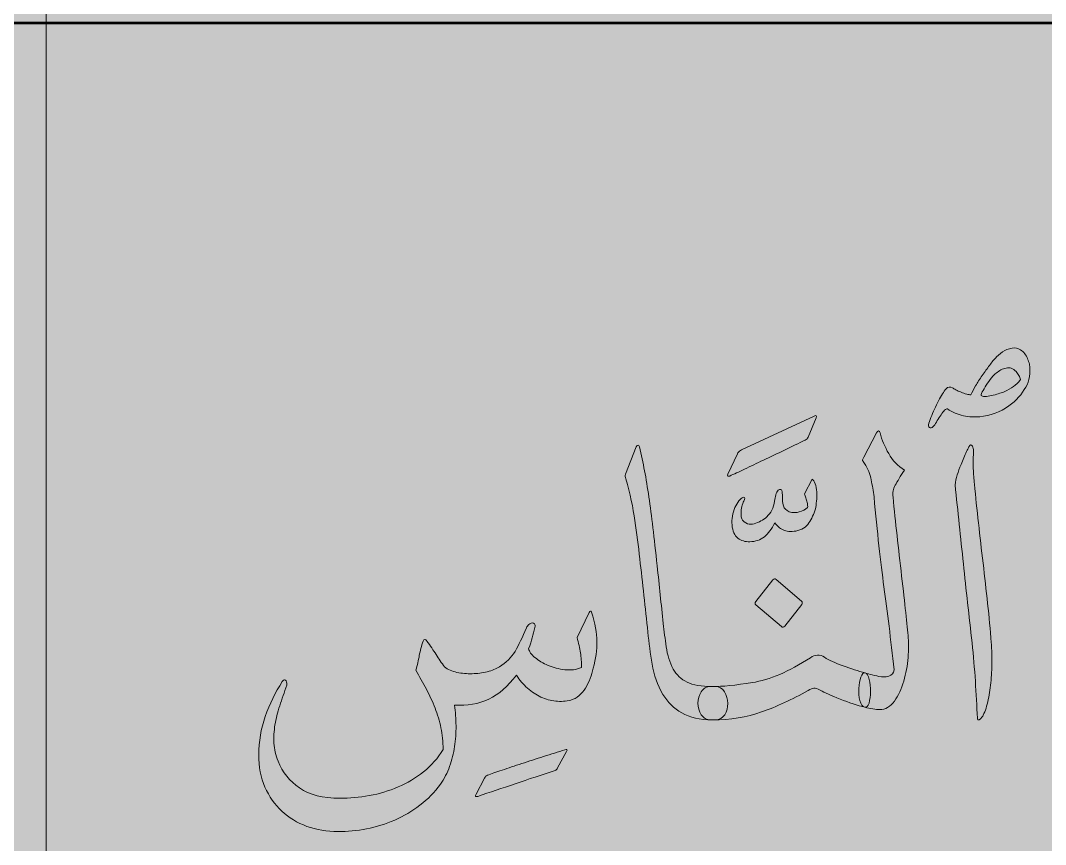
# Model space of a CAD drawing. Header units: inches. Extents: x -1481 to -429, y -1676 to -696.
# Drawn here: x -908.09 to -882.05, y -1163.82 to -1142.9 of the extents above; entities that cross this region are included whole.
import ezdxf

# ---------------------------------------------------------------- set-up
doc = ezdxf.new("R2010")
doc.units = ezdxf.units.IN
doc.header["$MEASUREMENT"] = 0
doc.layers.add('Layer 1', color=7, linetype='Continuous')

# ---------------------------------------------------------------- blocks, each defined once
blk = doc.blocks.new('block 75')
at = {"layer": 'Layer 1', "true_color": 0x009344}
h = blk.add_hatch(color=114, dxfattribs=at)
h.dxf.hatch_style = 2
h.paths.add_polyline_path([(-693.785, -1296.171), (-933.785, -1296.171), (-933.785, -1006.171), (-693.785, -1006.171)])
blk = doc.blocks.new('block 141')
at = {"layer": 'Layer 1', "color": 40, "lineweight": 30, "true_color": 0xf9a01b}
blk.add_open_spline([(-895.945, -1087.043), (-895.945, -1087.043), (-873.329, -1087.043), (-873.329, -1087.043), (-873.329, -1087.043), (-873.329, -1290.172), (-873.329, -1290.172), (-873.329, -1290.172), (-912.392, -1290.172), (-912.392, -1290.172), (-912.392, -1290.172), (-912.392, -1102.669), (-912.392, -1102.669), (-912.392, -1094.039), (-905.028, -1087.043), (-895.945, -1087.043)], degree=3, knots=[0, 0, 0, 0, 1, 1, 1, 2, 2, 2, 3, 3, 3, 4, 4, 4, 5, 5, 5, 5], dxfattribs=at)
blk = doc.blocks.new('block 140')
at = {"layer": 'Layer 1', "true_color": 0x49c6ea}
h = blk.add_hatch(color=133, dxfattribs=at)
h.dxf.hatch_style = 2
h.paths.add_polyline_path([(-919.173, -1282.809), (-748.857, -1282.809), (-748.857, -1065.618), (-919.173, -1065.618)])
h = blk.add_hatch(color=133, dxfattribs=at)
h.dxf.hatch_style = 2
h.paths.add_polyline_path([(-907.435, -1277.731), (-761.338, -1277.731), (-761.338, -1076.165), (-907.435, -1076.165)])
at = {"layer": 'Layer 1', "true_color": 0xffed96}
h = blk.add_hatch(color=41, dxfattribs=at)
h.dxf.hatch_style = 2
h.paths.add_polyline_path([(-912.062, -1175.491), (-756.36, -1175.491), (-756.36, -1142.966), (-912.062, -1142.966)])
at = {"layer": 'Layer 1', "lineweight": 0}
for points in [[(-907.435, -1277.731), (-761.338, -1277.731), (-761.338, -1076.165), (-907.435, -1076.165), (-907.435, -1277.731)], [(-912.062, -1175.491), (-756.36, -1175.491), (-756.36, -1142.966), (-912.062, -1142.966), (-912.062, -1175.491)]]:
    blk.add_lwpolyline(points, dxfattribs=at)
at = {"layer": 'Layer 1', "color": 44, "lineweight": 53, "true_color": 0xaf7e09}
blk.add_lwpolyline([(-912.062, -1175.491), (-756.36, -1175.491), (-756.36, -1142.966), (-912.062, -1142.966), (-912.062, -1175.491)], dxfattribs=at)
at = {"layer": 'Layer 1'}
blk.add_blockref('block 141', (0, 0), dxfattribs=at)
blk = doc.blocks.new('block 198')
at = {"layer": 'Layer 1', "true_color": 0x231f20}
h = blk.add_hatch(color=250, dxfattribs=at)
h.dxf.hatch_style = 2
edge = h.paths.add_edge_path()
edge.add_spline(control_points=[(-894.508, -1161.944), (-894.851, -1162.054), (-895.188, -1162.167), (-895.521, -1162.281), (-895.853, -1162.395), (-896.171, -1162.502), (-896.476, -1162.602), (-896.532, -1162.62), (-896.546, -1162.602), (-896.518, -1162.549), (-896.518, -1162.549), (-896.303, -1162.142), (-896.303, -1162.142), (-896.292, -1162.121), (-896.283, -1162.104), (-896.274, -1162.094), (-896.265, -1162.083), (-896.25, -1162.074), (-896.229, -1162.067), (-896.135, -1162.031), (-896.011, -1161.988), (-895.857, -1161.936), (-895.703, -1161.884), (-895.536, -1161.829), (-895.355, -1161.77), (-895.175, -1161.711), (-894.991, -1161.651), (-894.802, -1161.59), (-894.613, -1161.53), (-894.433, -1161.473), (-894.261, -1161.419), (-894.233, -1161.409), (-894.216, -1161.406), (-894.209, -1161.411), (-894.202, -1161.416), (-894.205, -1161.433), (-894.219, -1161.462), (-894.219, -1161.462), (-894.445, -1161.88), (-894.445, -1161.88), (-894.455, -1161.894), (-894.465, -1161.907), (-894.474, -1161.92), (-894.482, -1161.932), (-894.494, -1161.94), (-894.508, -1161.944)], knot_values=[0, 0, 0, 0, 1, 1, 1, 2, 2, 2, 3, 3, 3, 4, 4, 4, 5, 5, 5, 6, 6, 6, 7, 7, 7, 8, 8, 8, 9, 9, 9, 10, 10, 10, 11, 11, 11, 12, 12, 12, 13, 13, 13, 14, 14, 14, 15, 15, 15, 15], degree=3, periodic=1)
at = {"layer": 'Layer 1', "lineweight": 0}
blk.add_open_spline([(-894.508, -1161.944), (-894.851, -1162.054), (-895.188, -1162.167), (-895.521, -1162.281), (-895.853, -1162.395), (-896.171, -1162.502), (-896.476, -1162.602), (-896.532, -1162.62), (-896.546, -1162.602), (-896.518, -1162.549), (-896.518, -1162.549), (-896.303, -1162.142), (-896.303, -1162.142), (-896.292, -1162.121), (-896.283, -1162.104), (-896.274, -1162.094), (-896.265, -1162.083), (-896.25, -1162.074), (-896.229, -1162.067), (-896.135, -1162.031), (-896.011, -1161.988), (-895.857, -1161.936), (-895.703, -1161.884), (-895.536, -1161.829), (-895.355, -1161.77), (-895.175, -1161.711), (-894.991, -1161.651), (-894.802, -1161.59), (-894.613, -1161.53), (-894.433, -1161.473), (-894.261, -1161.419), (-894.233, -1161.409), (-894.216, -1161.406), (-894.209, -1161.411), (-894.202, -1161.416), (-894.205, -1161.433), (-894.219, -1161.462), (-894.219, -1161.462), (-894.445, -1161.88), (-894.445, -1161.88), (-894.455, -1161.894), (-894.465, -1161.907), (-894.474, -1161.92), (-894.482, -1161.932), (-894.494, -1161.94), (-894.508, -1161.944)], degree=3, knots=[0, 0, 0, 0, 1, 1, 1, 2, 2, 2, 3, 3, 3, 4, 4, 4, 5, 5, 5, 6, 6, 6, 7, 7, 7, 8, 8, 8, 9, 9, 9, 10, 10, 10, 11, 11, 11, 12, 12, 12, 13, 13, 13, 14, 14, 14, 15, 15, 15, 15], dxfattribs=at)
blk = doc.blocks.new('block 139')
at = {"layer": 'Layer 1', "true_color": 0x231f20}
h = blk.add_hatch(color=250, dxfattribs=at)
h.dxf.hatch_style = 2
edge = h.paths.add_edge_path()
edge.add_spline(control_points=[(-890.509, -1159.815), (-890.265, -1159.815), (-889.927, -1159.781), (-889.497, -1159.713), (-889.066, -1159.646), (-888.575, -1159.435), (-888.022, -1159.082), (-887.906, -1159), (-887.787, -1158.996), (-887.665, -1159.071), (-887.553, -1159.142), (-887.396, -1159.215), (-887.195, -1159.288), (-886.994, -1159.361), (-886.808, -1159.421), (-886.636, -1159.467), (-886.591, -1159.481), (-886.557, -1159.537), (-886.534, -1159.633), (-886.511, -1159.729), (-886.5, -1159.832), (-886.5, -1159.941), (-886.5, -1160.05), (-886.512, -1160.147), (-886.536, -1160.233), (-886.561, -1160.318), (-886.594, -1160.354), (-886.636, -1160.34), (-886.832, -1160.293), (-887.043, -1160.225), (-887.269, -1160.134), (-887.494, -1160.043), (-887.663, -1159.967), (-887.775, -1159.906), (-887.848, -1159.871), (-887.903, -1159.854), (-887.938, -1159.855), (-887.973, -1159.857), (-888.022, -1159.876), (-888.085, -1159.912), (-888.491, -1160.144), (-888.884, -1160.326), (-889.266, -1160.46), (-889.647, -1160.594), (-890.062, -1160.661), (-890.509, -1160.661), (-890.509, -1160.661), (-890.551, -1160.661), (-890.551, -1160.661), (-890.66, -1160.661), (-890.742, -1160.617), (-890.798, -1160.53), (-890.854, -1160.442), (-890.882, -1160.345), (-890.882, -1160.238), (-890.882, -1160.131), (-890.854, -1160.034), (-890.798, -1159.946), (-890.742, -1159.859), (-890.66, -1159.815), (-890.551, -1159.815), (-890.551, -1159.815), (-890.509, -1159.815), (-890.509, -1159.815)], knot_values=[0, 0, 0, 0, 1, 1, 1, 2, 2, 2, 3, 3, 3, 4, 4, 4, 5, 5, 5, 6, 6, 6, 7, 7, 7, 8, 8, 8, 9, 9, 9, 10, 10, 10, 11, 11, 11, 12, 12, 12, 13, 13, 13, 14, 14, 14, 15, 15, 15, 16, 16, 16, 17, 17, 17, 18, 18, 18, 19, 19, 19, 20, 20, 20, 21, 21, 21, 21], degree=3, periodic=1)
edge = h.paths.add_edge_path()
edge.add_spline(control_points=[(-888.977, -1157.106), (-888.949, -1157.074), (-888.923, -1157.071), (-888.898, -1157.096), (-888.898, -1157.096), (-888.253, -1157.642), (-888.253, -1157.642), (-888.225, -1157.674), (-888.223, -1157.702), (-888.247, -1157.727), (-888.247, -1157.727), (-888.678, -1158.279), (-888.678, -1158.279), (-888.702, -1158.314), (-888.73, -1158.318), (-888.762, -1158.289), (-888.762, -1158.289), (-889.413, -1157.743), (-889.413, -1157.743), (-889.437, -1157.718), (-889.437, -1157.688), (-889.413, -1157.652), (-889.413, -1157.652), (-888.977, -1157.106), (-888.977, -1157.106), (-888.977, -1157.106), (-888.977, -1157.106), (-888.977, -1157.106)], knot_values=[0, 0, 0, 0, 1, 1, 1, 2, 2, 2, 3, 3, 3, 4, 4, 4, 5, 5, 5, 6, 6, 6, 7, 7, 7, 8, 8, 8, 9, 9, 9, 9], degree=3, periodic=1)
edge = h.paths.add_edge_path()
edge.add_spline(control_points=[(-886.64, -1159.467), (-886.619, -1159.474), (-886.574, -1159.487), (-886.506, -1159.505), (-886.438, -1159.523), (-886.363, -1159.54), (-886.283, -1159.558), (-886.203, -1159.576), (-886.12, -1159.573), (-886.036, -1159.55), (-885.952, -1159.527), (-885.907, -1159.474), (-885.9, -1159.392), (-885.984, -1158.618), (-886.07, -1157.916), (-886.157, -1157.286), (-886.244, -1156.656), (-886.328, -1155.893), (-886.409, -1154.997), (-886.43, -1154.847), (-886.454, -1154.703), (-886.48, -1154.563), (-886.506, -1154.424), (-886.563, -1154.287), (-886.65, -1154.151), (-886.678, -1154.108), (-886.695, -1154.082), (-886.7, -1154.071), (-886.705, -1154.06), (-886.696, -1154.033), (-886.671, -1153.991), (-886.671, -1153.991), (-886.346, -1153.375), (-886.346, -1153.375), (-886.304, -1153.307), (-886.274, -1153.307), (-886.257, -1153.375), (-886.208, -1153.55), (-886.134, -1153.725), (-886.036, -1153.9), (-885.938, -1154.074), (-885.805, -1154.214), (-885.637, -1154.317), (-885.739, -1154.478), (-885.817, -1154.605), (-885.871, -1154.7), (-885.925, -1154.795), (-885.944, -1154.897), (-885.926, -1155.008), (-885.863, -1155.636), (-885.791, -1156.303), (-885.708, -1157.01), (-885.626, -1157.717), (-885.569, -1158.243), (-885.538, -1158.589), (-885.527, -1158.711), (-885.53, -1158.873), (-885.546, -1159.076), (-885.561, -1159.28), (-885.597, -1159.48), (-885.653, -1159.676), (-885.709, -1159.872), (-885.789, -1160.042), (-885.892, -1160.185), (-885.995, -1160.327), (-886.12, -1160.399), (-886.267, -1160.399), (-886.313, -1160.399), (-886.37, -1160.393), (-886.438, -1160.383), (-886.506, -1160.372), (-886.573, -1160.358), (-886.64, -1160.34), (-886.703, -1160.326), (-886.746, -1160.269), (-886.768, -1160.171), (-886.791, -1160.073), (-886.8, -1159.97), (-886.795, -1159.861), (-886.789, -1159.752), (-886.772, -1159.656), (-886.742, -1159.574), (-886.712, -1159.492), (-886.678, -1159.456), (-886.64, -1159.467)], knot_values=[0, 0, 0, 0, 1, 1, 1, 2, 2, 2, 3, 3, 3, 4, 4, 4, 5, 5, 5, 6, 6, 6, 7, 7, 7, 8, 8, 8, 9, 9, 9, 10, 10, 10, 11, 11, 11, 12, 12, 12, 13, 13, 13, 14, 14, 14, 15, 15, 15, 16, 16, 16, 17, 17, 17, 18, 18, 18, 19, 19, 19, 20, 20, 20, 21, 21, 21, 22, 22, 22, 23, 23, 23, 24, 24, 24, 25, 25, 25, 26, 26, 26, 27, 27, 27, 28, 28, 28, 28], degree=3, periodic=1)
edge = h.paths.add_edge_path()
edge.add_spline(control_points=[(-883.951, -1152.406), (-883.916, -1152.338), (-883.875, -1152.262), (-883.828, -1152.178), (-883.781, -1152.095), (-883.726, -1152.006), (-883.663, -1151.913), (-883.596, -1151.824), (-883.534, -1151.739), (-883.476, -1151.659), (-883.419, -1151.579), (-883.358, -1151.507), (-883.295, -1151.442), (-883.232, -1151.378), (-883.164, -1151.325), (-883.091, -1151.284), (-883.017, -1151.243), (-882.931, -1151.219), (-882.833, -1151.212), (-882.725, -1151.234), (-882.641, -1151.284), (-882.581, -1151.362), (-882.522, -1151.441), (-882.483, -1151.531), (-882.463, -1151.632), (-882.444, -1151.734), (-882.443, -1151.838), (-882.461, -1151.943), (-882.478, -1152.048), (-882.51, -1152.137), (-882.555, -1152.208), (-882.653, -1152.39), (-882.797, -1152.551), (-882.986, -1152.69), (-883.206, -1152.847), (-883.453, -1152.938), (-883.726, -1152.963), (-883.855, -1152.977), (-883.993, -1152.968), (-884.14, -1152.936), (-884.287, -1152.904), (-884.422, -1152.847), (-884.544, -1152.765), (-884.565, -1152.758), (-884.59, -1152.769), (-884.618, -1152.799), (-884.646, -1152.83), (-884.676, -1152.868), (-884.707, -1152.915), (-884.739, -1152.961), (-884.77, -1153.01), (-884.802, -1153.062), (-884.833, -1153.114), (-884.861, -1153.157), (-884.886, -1153.193), (-884.921, -1153.239), (-884.953, -1153.256), (-884.983, -1153.244), (-885.012, -1153.231), (-885.027, -1153.207), (-885.027, -1153.172), (-885.013, -1153.118), (-884.992, -1153.056), (-884.964, -1152.984), (-884.936, -1152.913), (-884.906, -1152.841), (-884.872, -1152.77), (-884.839, -1152.699), (-884.805, -1152.629), (-884.77, -1152.561), (-884.735, -1152.493), (-884.702, -1152.435), (-884.67, -1152.385), (-884.642, -1152.331), (-884.609, -1152.285), (-884.571, -1152.245), (-884.532, -1152.206), (-884.48, -1152.201), (-884.413, -1152.229), (-884.399, -1152.244), (-884.372, -1152.261), (-884.332, -1152.28), (-884.292, -1152.3), (-884.247, -1152.319), (-884.198, -1152.339), (-884.149, -1152.359), (-884.102, -1152.375), (-884.056, -1152.387), (-884.011, -1152.4), (-883.976, -1152.406), (-883.951, -1152.406)], knot_values=[0, 0, 0, 0, 1, 1, 1, 2, 2, 2, 3, 3, 3, 4, 4, 4, 5, 5, 5, 6, 6, 6, 7, 7, 7, 8, 8, 8, 9, 9, 9, 10, 10, 10, 11, 11, 11, 12, 12, 12, 13, 13, 13, 14, 14, 14, 15, 15, 15, 16, 16, 16, 17, 17, 17, 18, 18, 18, 19, 19, 19, 20, 20, 20, 21, 21, 21, 22, 22, 22, 23, 23, 23, 24, 24, 24, 25, 25, 25, 26, 26, 26, 27, 27, 27, 28, 28, 28, 29, 29, 29, 30, 30, 30, 30], degree=3, periodic=1)
edge = h.paths.add_edge_path()
edge.add_spline(control_points=[(-883.957, -1153.68), (-883.936, -1153.68), (-883.921, -1153.689), (-883.912, -1153.707), (-883.903, -1153.725), (-883.896, -1153.744), (-883.891, -1153.766), (-883.886, -1153.787), (-883.883, -1153.809), (-883.883, -1153.833), (-883.883, -1153.856), (-883.883, -1153.873), (-883.883, -1153.884), (-883.894, -1154.019), (-883.895, -1154.152), (-883.888, -1154.282), (-883.881, -1154.413), (-883.871, -1154.544), (-883.857, -1154.676), (-883.829, -1154.994), (-883.796, -1155.322), (-883.757, -1155.661), (-883.719, -1156), (-883.679, -1156.341), (-883.639, -1156.683), (-883.599, -1157.026), (-883.56, -1157.367), (-883.524, -1157.706), (-883.487, -1158.045), (-883.456, -1158.375), (-883.432, -1158.696), (-883.421, -1158.821), (-883.416, -1158.968), (-883.416, -1159.138), (-883.416, -1159.307), (-883.423, -1159.479), (-883.437, -1159.652), (-883.451, -1159.825), (-883.475, -1159.99), (-883.508, -1160.147), (-883.541, -1160.304), (-883.584, -1160.436), (-883.636, -1160.543), (-883.654, -1160.572), (-883.671, -1160.597), (-883.689, -1160.618), (-883.706, -1160.64), (-883.724, -1160.654), (-883.741, -1160.661), (-883.769, -1160.668), (-883.783, -1160.654), (-883.783, -1160.618), (-883.797, -1160.308), (-883.815, -1159.994), (-883.836, -1159.676), (-883.857, -1159.358), (-883.885, -1159.035), (-883.92, -1158.707), (-883.997, -1158.025), (-884.07, -1157.354), (-884.14, -1156.694), (-884.21, -1156.034), (-884.28, -1155.366), (-884.35, -1154.692), (-884.343, -1154.61), (-884.326, -1154.526), (-884.298, -1154.44), (-884.27, -1154.355), (-884.237, -1154.265), (-884.198, -1154.173), (-884.177, -1154.123), (-884.154, -1154.068), (-884.13, -1154.009), (-884.105, -1153.95), (-884.082, -1153.897), (-884.059, -1153.849), (-884.036, -1153.801), (-884.016, -1153.76), (-883.999, -1153.728), (-883.981, -1153.696), (-883.967, -1153.68), (-883.957, -1153.68)], knot_values=[0, 0, 0, 0, 1, 1, 1, 2, 2, 2, 3, 3, 3, 4, 4, 4, 5, 5, 5, 6, 6, 6, 7, 7, 7, 8, 8, 8, 9, 9, 9, 10, 10, 10, 11, 11, 11, 12, 12, 12, 13, 13, 13, 14, 14, 14, 15, 15, 15, 16, 16, 16, 17, 17, 17, 18, 18, 18, 19, 19, 19, 20, 20, 20, 21, 21, 21, 22, 22, 22, 23, 23, 23, 24, 24, 24, 25, 25, 25, 26, 26, 26, 27, 27, 27, 27], degree=3, periodic=1)
edge = h.paths.add_edge_path()
edge.add_spline(control_points=[(-882.802, -1151.812), (-882.879, -1151.733), (-882.963, -1151.705), (-883.054, -1151.726), (-883.145, -1151.747), (-883.229, -1151.79), (-883.306, -1151.855), (-883.337, -1151.876), (-883.377, -1151.916), (-883.424, -1151.975), (-883.471, -1152.034), (-883.516, -1152.095), (-883.558, -1152.16), (-883.6, -1152.224), (-883.634, -1152.282), (-883.66, -1152.334), (-883.686, -1152.385), (-883.694, -1152.417), (-883.684, -1152.427), (-883.652, -1152.445), (-883.608, -1152.451), (-883.552, -1152.446), (-883.497, -1152.441), (-883.439, -1152.431), (-883.379, -1152.417), (-883.32, -1152.402), (-883.265, -1152.386), (-883.214, -1152.368), (-883.163, -1152.351), (-883.126, -1152.338), (-883.101, -1152.331), (-883.01, -1152.285), (-882.932, -1152.24), (-882.868, -1152.197), (-882.803, -1152.154), (-882.744, -1152.095), (-882.692, -1152.021), (-882.692, -1151.985), (-882.705, -1151.951), (-882.731, -1151.919), (-882.757, -1151.887), (-882.781, -1151.851), (-882.802, -1151.812)], knot_values=[0, 0, 0, 0, 1, 1, 1, 2, 2, 2, 3, 3, 3, 4, 4, 4, 5, 5, 5, 6, 6, 6, 7, 7, 7, 8, 8, 8, 9, 9, 9, 10, 10, 10, 11, 11, 11, 12, 12, 12, 13, 13, 13, 14, 14, 14, 14], degree=3, periodic=1)
h = blk.add_hatch(color=250, dxfattribs=at)
h.dxf.hatch_style = 2
edge = h.paths.add_edge_path()
edge.add_spline(control_points=[(-888.085, -1153.482), (-888.095, -1153.514), (-888.119, -1153.538), (-888.156, -1153.556), (-888.324, -1153.637), (-888.5, -1153.722), (-888.684, -1153.81), (-888.867, -1153.899), (-889.045, -1153.984), (-889.217, -1154.065), (-889.388, -1154.146), (-889.548, -1154.222), (-889.697, -1154.293), (-889.845, -1154.363), (-889.971, -1154.422), (-890.075, -1154.468), (-890.099, -1154.478), (-890.116, -1154.478), (-890.126, -1154.468), (-890.136, -1154.457), (-890.136, -1154.441), (-890.126, -1154.42), (-890.126, -1154.42), (-889.878, -1153.901), (-889.878, -1153.901), (-889.862, -1153.872), (-889.844, -1153.852), (-889.825, -1153.84), (-889.807, -1153.827), (-889.789, -1153.816), (-889.772, -1153.805), (-889.772, -1153.805), (-887.928, -1152.947), (-887.928, -1152.947), (-887.874, -1152.922), (-887.858, -1152.936), (-887.878, -1152.989), (-887.878, -1152.989), (-888.085, -1153.482), (-888.085, -1153.482), (-888.085, -1153.482), (-888.085, -1153.482), (-888.085, -1153.482)], knot_values=[0, 0, 0, 0, 1, 1, 1, 2, 2, 2, 3, 3, 3, 4, 4, 4, 5, 5, 5, 6, 6, 6, 7, 7, 7, 8, 8, 8, 9, 9, 9, 10, 10, 10, 11, 11, 11, 12, 12, 12, 13, 13, 13, 14, 14, 14, 14], degree=3, periodic=1)
edge = h.paths.add_edge_path()
edge.add_spline(control_points=[(-888.929, -1155.656), (-889.006, -1155.813), (-889.094, -1155.931), (-889.192, -1156.009), (-889.296, -1156.091), (-889.421, -1156.134), (-889.564, -1156.138), (-889.68, -1156.141), (-889.78, -1156.111), (-889.866, -1156.047), (-889.952, -1155.983), (-890.002, -1155.87), (-890.016, -1155.709), (-890.023, -1155.638), (-890.019, -1155.564), (-890.005, -1155.487), (-889.991, -1155.411), (-889.97, -1155.338), (-889.942, -1155.271), (-889.914, -1155.206), (-889.882, -1155.15), (-889.845, -1155.102), (-889.808, -1155.054), (-889.769, -1155.022), (-889.727, -1155.008), (-889.685, -1155.005), (-889.681, -1155.037), (-889.716, -1155.105), (-889.737, -1155.144), (-889.754, -1155.19), (-889.766, -1155.244), (-889.779, -1155.297), (-889.785, -1155.35), (-889.787, -1155.402), (-889.789, -1155.453), (-889.785, -1155.497), (-889.774, -1155.533), (-889.764, -1155.569), (-889.741, -1155.602), (-889.706, -1155.635), (-889.653, -1155.674), (-889.597, -1155.693), (-889.538, -1155.691), (-889.478, -1155.689), (-889.421, -1155.676), (-889.365, -1155.651), (-889.305, -1155.626), (-889.252, -1155.596), (-889.205, -1155.562), (-889.157, -1155.528), (-889.109, -1155.483), (-889.06, -1155.426), (-889.015, -1155.372), (-888.982, -1155.304), (-888.961, -1155.222), (-888.94, -1155.14), (-888.926, -1155.072), (-888.919, -1155.019), (-888.915, -1154.973), (-888.903, -1154.926), (-888.882, -1154.88), (-888.861, -1154.833), (-888.826, -1154.81), (-888.777, -1154.81), (-888.766, -1154.81), (-888.759, -1154.82), (-888.753, -1154.84), (-888.748, -1154.859), (-888.744, -1154.882), (-888.74, -1154.906), (-888.737, -1154.931), (-888.735, -1154.956), (-888.735, -1154.979), (-888.735, -1155.002), (-888.735, -1155.019), (-888.735, -1155.03), (-888.735, -1155.133), (-888.719, -1155.214), (-888.688, -1155.273), (-888.656, -1155.332), (-888.593, -1155.372), (-888.499, -1155.394), (-888.45, -1155.404), (-888.386, -1155.399), (-888.307, -1155.378), (-888.228, -1155.356), (-888.159, -1155.321), (-888.1, -1155.271), (-888.093, -1155.263), (-888.091, -1155.244), (-888.095, -1155.212), (-888.098, -1155.179), (-888.104, -1155.146), (-888.113, -1155.11), (-888.122, -1155.074), (-888.134, -1155.036), (-888.15, -1154.995), (-888.165, -1154.954), (-888.175, -1154.93), (-888.179, -1154.923), (-888.179, -1154.923), (-887.984, -1154.548), (-887.984, -1154.548), (-887.949, -1154.566), (-887.922, -1154.605), (-887.903, -1154.666), (-887.884, -1154.726), (-887.872, -1154.795), (-887.866, -1154.872), (-887.861, -1154.948), (-887.862, -1155.026), (-887.869, -1155.105), (-887.876, -1155.183), (-887.885, -1155.249), (-887.895, -1155.303), (-887.937, -1155.435), (-887.994, -1155.554), (-888.066, -1155.661), (-888.137, -1155.768), (-888.247, -1155.836), (-888.394, -1155.865), (-888.523, -1155.89), (-888.632, -1155.881), (-888.719, -1155.838), (-888.807, -1155.795), (-888.877, -1155.734), (-888.929, -1155.656)], knot_values=[0, 0, 0, 0, 1, 1, 1, 2, 2, 2, 3, 3, 3, 4, 4, 4, 5, 5, 5, 6, 6, 6, 7, 7, 7, 8, 8, 8, 9, 9, 9, 10, 10, 10, 11, 11, 11, 12, 12, 12, 13, 13, 13, 14, 14, 14, 15, 15, 15, 16, 16, 16, 17, 17, 17, 18, 18, 18, 19, 19, 19, 20, 20, 20, 21, 21, 21, 22, 22, 22, 23, 23, 23, 24, 24, 24, 25, 25, 25, 26, 26, 26, 27, 27, 27, 28, 28, 28, 29, 29, 29, 30, 30, 30, 31, 31, 31, 32, 32, 32, 33, 33, 33, 34, 34, 34, 35, 35, 35, 36, 36, 36, 37, 37, 37, 38, 38, 38, 39, 39, 39, 40, 40, 40, 41, 41, 41, 42, 42, 42, 42], degree=3, periodic=1)
h = blk.add_hatch(color=250, dxfattribs=at)
h.dxf.hatch_style = 2
edge = h.paths.add_edge_path()
edge.add_spline(control_points=[(-897.318, -1159.317), (-897.234, -1159.382), (-897.129, -1159.427), (-897.003, -1159.454), (-896.877, -1159.481), (-896.748, -1159.492), (-896.617, -1159.489), (-896.486, -1159.485), (-896.358, -1159.468), (-896.234, -1159.438), (-896.11, -1159.407), (-896.006, -1159.365), (-895.922, -1159.312), (-895.754, -1159.212), (-895.622, -1159.082), (-895.528, -1158.921), (-895.434, -1158.761), (-895.337, -1158.562), (-895.239, -1158.327), (-895.225, -1158.291), (-895.204, -1158.262), (-895.176, -1158.239), (-895.148, -1158.215), (-895.121, -1158.202), (-895.095, -1158.198), (-895.069, -1158.195), (-895.048, -1158.202), (-895.032, -1158.22), (-895.016, -1158.238), (-895.014, -1158.27), (-895.024, -1158.316), (-895.045, -1158.409), (-895.067, -1158.495), (-895.09, -1158.573), (-895.113, -1158.652), (-895.143, -1158.746), (-895.182, -1158.857), (-895.168, -1158.925), (-895.114, -1158.998), (-895.022, -1159.076), (-894.929, -1159.155), (-894.817, -1159.222), (-894.686, -1159.277), (-894.554, -1159.333), (-894.414, -1159.369), (-894.263, -1159.387), (-894.113, -1159.405), (-893.971, -1159.387), (-893.838, -1159.333), (-893.838, -1159.198), (-893.847, -1159.072), (-893.864, -1158.956), (-893.882, -1158.84), (-893.911, -1158.711), (-893.953, -1158.568), (-893.953, -1158.568), (-893.644, -1157.936), (-893.644, -1157.936), (-893.619, -1157.89), (-893.598, -1157.886), (-893.581, -1157.925), (-893.497, -1158.207), (-893.453, -1158.455), (-893.45, -1158.67), (-893.446, -1158.884), (-893.476, -1159.11), (-893.539, -1159.349), (-893.56, -1159.435), (-893.587, -1159.522), (-893.62, -1159.609), (-893.653, -1159.697), (-893.693, -1159.778), (-893.738, -1159.853), (-893.784, -1159.928), (-893.837, -1159.992), (-893.898, -1160.045), (-893.96, -1160.099), (-894.029, -1160.136), (-894.106, -1160.158), (-894.235, -1160.19), (-894.365, -1160.199), (-894.494, -1160.185), (-894.624, -1160.17), (-894.749, -1160.136), (-894.869, -1160.08), (-894.99, -1160.025), (-895.104, -1159.95), (-895.21, -1159.855), (-895.317, -1159.761), (-895.411, -1159.651), (-895.491, -1159.526), (-895.705, -1159.808), (-895.939, -1160.011), (-896.195, -1160.134), (-896.45, -1160.257), (-896.74, -1160.308), (-897.066, -1160.286), (-897.041, -1160.461), (-897.028, -1160.637), (-897.026, -1160.814), (-897.025, -1160.99), (-897.037, -1161.165), (-897.063, -1161.338), (-897.089, -1161.511), (-897.131, -1161.679), (-897.189, -1161.841), (-897.247, -1162.004), (-897.325, -1162.155), (-897.423, -1162.294), (-897.57, -1162.497), (-897.743, -1162.675), (-897.942, -1162.826), (-898.142, -1162.978), (-898.355, -1163.104), (-898.583, -1163.204), (-898.814, -1163.304), (-899.052, -1163.378), (-899.296, -1163.426), (-899.541, -1163.474), (-899.785, -1163.498), (-900.026, -1163.498), (-900.306, -1163.498), (-900.568, -1163.454), (-900.813, -1163.364), (-901.058, -1163.275), (-901.271, -1163.147), (-901.451, -1162.979), (-901.631, -1162.811), (-901.774, -1162.607), (-901.879, -1162.366), (-901.984, -1162.125), (-902.036, -1161.851), (-902.036, -1161.544), (-902.036, -1161.209), (-901.981, -1160.885), (-901.871, -1160.573), (-901.761, -1160.26), (-901.616, -1159.965), (-901.438, -1159.687), (-901.417, -1159.655), (-901.398, -1159.639), (-901.383, -1159.641), (-901.367, -1159.643), (-901.354, -1159.653), (-901.343, -1159.671), (-901.333, -1159.689), (-901.326, -1159.709), (-901.322, -1159.732), (-901.319, -1159.755), (-901.319, -1159.771), (-901.322, -1159.778), (-901.389, -1159.96), (-901.449, -1160.135), (-901.503, -1160.302), (-901.558, -1160.47), (-901.598, -1160.632), (-901.624, -1160.789), (-901.65, -1160.946), (-901.659, -1161.101), (-901.65, -1161.253), (-901.642, -1161.404), (-901.606, -1161.557), (-901.543, -1161.71), (-901.431, -1161.989), (-901.25, -1162.215), (-901, -1162.39), (-900.749, -1162.565), (-900.407, -1162.652), (-899.973, -1162.652), (-899.729, -1162.652), (-899.48, -1162.629), (-899.228, -1162.583), (-898.976, -1162.536), (-898.733, -1162.463), (-898.499, -1162.363), (-898.264, -1162.263), (-898.048, -1162.135), (-897.85, -1161.978), (-897.653, -1161.821), (-897.487, -1161.632), (-897.354, -1161.41), (-897.354, -1161.218), (-897.373, -1161.035), (-897.41, -1160.862), (-897.446, -1160.689), (-897.496, -1160.522), (-897.559, -1160.361), (-897.622, -1160.197), (-897.696, -1160.036), (-897.78, -1159.879), (-897.864, -1159.722), (-897.953, -1159.562), (-898.047, -1159.398), (-898.009, -1159.269), (-897.979, -1159.145), (-897.958, -1159.026), (-897.937, -1158.906), (-897.906, -1158.784), (-897.864, -1158.659), (-897.853, -1158.63), (-897.839, -1158.617), (-897.822, -1158.619), (-897.804, -1158.62), (-897.785, -1158.634), (-897.764, -1158.659), (-897.68, -1158.78), (-897.603, -1158.894), (-897.533, -1159.001), (-897.463, -1159.108), (-897.391, -1159.214), (-897.318, -1159.317)], knot_values=[0, 0, 0, 0, 1, 1, 1, 2, 2, 2, 3, 3, 3, 4, 4, 4, 5, 5, 5, 6, 6, 6, 7, 7, 7, 8, 8, 8, 9, 9, 9, 10, 10, 10, 11, 11, 11, 12, 12, 12, 13, 13, 13, 14, 14, 14, 15, 15, 15, 16, 16, 16, 17, 17, 17, 18, 18, 18, 19, 19, 19, 20, 20, 20, 21, 21, 21, 22, 22, 22, 23, 23, 23, 24, 24, 24, 25, 25, 25, 26, 26, 26, 27, 27, 27, 28, 28, 28, 29, 29, 29, 30, 30, 30, 31, 31, 31, 32, 32, 32, 33, 33, 33, 34, 34, 34, 35, 35, 35, 36, 36, 36, 37, 37, 37, 38, 38, 38, 39, 39, 39, 40, 40, 40, 41, 41, 41, 42, 42, 42, 43, 43, 43, 44, 44, 44, 45, 45, 45, 46, 46, 46, 47, 47, 47, 48, 48, 48, 49, 49, 49, 50, 50, 50, 51, 51, 51, 52, 52, 52, 53, 53, 53, 54, 54, 54, 55, 55, 55, 56, 56, 56, 57, 57, 57, 58, 58, 58, 59, 59, 59, 60, 60, 60, 61, 61, 61, 62, 62, 62, 63, 63, 63, 64, 64, 64, 65, 65, 65, 66, 66, 66, 67, 67, 67, 68, 68, 68, 69, 69, 69, 70, 70, 70, 70], degree=3, periodic=1)
edge = h.paths.add_edge_path()
edge.add_spline(control_points=[(-890.443, -1159.815), (-890.338, -1159.815), (-890.259, -1159.86), (-890.207, -1159.949), (-890.154, -1160.038), (-890.127, -1160.136), (-890.125, -1160.241), (-890.123, -1160.346), (-890.149, -1160.442), (-890.201, -1160.53), (-890.254, -1160.617), (-890.334, -1160.661), (-890.443, -1160.661), (-890.453, -1160.661), (-890.465, -1160.661), (-890.477, -1160.661), (-890.489, -1160.661), (-890.502, -1160.661), (-890.516, -1160.661), (-890.831, -1160.661), (-891.089, -1160.602), (-891.29, -1160.484), (-891.492, -1160.367), (-891.652, -1160.21), (-891.771, -1160.013), (-891.911, -1159.778), (-892.002, -1159.523), (-892.046, -1159.25), (-892.09, -1158.977), (-892.126, -1158.705), (-892.154, -1158.434), (-892.185, -1158.123), (-892.218, -1157.813), (-892.253, -1157.502), (-892.288, -1157.192), (-892.323, -1156.881), (-892.358, -1156.571), (-892.393, -1156.25), (-892.434, -1155.926), (-892.482, -1155.599), (-892.529, -1155.273), (-892.605, -1154.92), (-892.71, -1154.542), (-892.717, -1154.513), (-892.722, -1154.492), (-892.726, -1154.478), (-892.729, -1154.464), (-892.728, -1154.446), (-892.721, -1154.424), (-892.721, -1154.424), (-892.448, -1153.723), (-892.448, -1153.723), (-892.437, -1153.698), (-892.422, -1153.685), (-892.403, -1153.685), (-892.384, -1153.685), (-892.371, -1153.698), (-892.364, -1153.723), (-892.318, -1153.926), (-892.276, -1154.131), (-892.238, -1154.336), (-892.199, -1154.541), (-892.162, -1154.763), (-892.127, -1155.002), (-892.093, -1155.238), (-892.058, -1155.498), (-892.025, -1155.781), (-891.992, -1156.065), (-891.956, -1156.387), (-891.918, -1156.748), (-891.89, -1156.997), (-891.863, -1157.244), (-891.839, -1157.486), (-891.814, -1157.729), (-891.79, -1157.972), (-891.765, -1158.214), (-891.741, -1158.407), (-891.715, -1158.605), (-891.687, -1158.809), (-891.659, -1159.012), (-891.599, -1159.2), (-891.508, -1159.371), (-891.428, -1159.517), (-891.311, -1159.628), (-891.159, -1159.703), (-891.007, -1159.778), (-890.793, -1159.815), (-890.516, -1159.815), (-890.502, -1159.815), (-890.489, -1159.815), (-890.477, -1159.815), (-890.465, -1159.815), (-890.453, -1159.815), (-890.443, -1159.815)], knot_values=[0, 0, 0, 0, 1, 1, 1, 2, 2, 2, 3, 3, 3, 4, 4, 4, 5, 5, 5, 6, 6, 6, 7, 7, 7, 8, 8, 8, 9, 9, 9, 10, 10, 10, 11, 11, 11, 12, 12, 12, 13, 13, 13, 14, 14, 14, 15, 15, 15, 16, 16, 16, 17, 17, 17, 18, 18, 18, 19, 19, 19, 20, 20, 20, 21, 21, 21, 22, 22, 22, 23, 23, 23, 24, 24, 24, 25, 25, 25, 26, 26, 26, 27, 27, 27, 28, 28, 28, 29, 29, 29, 30, 30, 30, 31, 31, 31, 31], degree=3, periodic=1)
at = {"layer": 'Layer 1', "lineweight": 0}
for points, knots in [([(-883.951, -1152.406), (-883.916, -1152.338), (-883.875, -1152.262), (-883.828, -1152.178), (-883.781, -1152.095), (-883.726, -1152.006), (-883.663, -1151.913), (-883.596, -1151.824), (-883.534, -1151.739), (-883.476, -1151.659), (-883.419, -1151.579), (-883.358, -1151.507), (-883.295, -1151.442), (-883.232, -1151.378), (-883.164, -1151.325), (-883.091, -1151.284), (-883.017, -1151.243), (-882.931, -1151.219), (-882.833, -1151.212), (-882.725, -1151.234), (-882.641, -1151.284), (-882.581, -1151.362), (-882.522, -1151.441), (-882.483, -1151.531), (-882.463, -1151.632), (-882.444, -1151.734), (-882.443, -1151.838), (-882.461, -1151.943), (-882.478, -1152.048), (-882.51, -1152.137), (-882.555, -1152.208), (-882.653, -1152.39), (-882.797, -1152.551), (-882.986, -1152.69), (-883.206, -1152.847), (-883.453, -1152.938), (-883.726, -1152.963), (-883.855, -1152.977), (-883.993, -1152.968), (-884.14, -1152.936), (-884.287, -1152.904), (-884.422, -1152.847), (-884.544, -1152.765), (-884.565, -1152.758), (-884.59, -1152.769), (-884.618, -1152.799), (-884.646, -1152.83), (-884.676, -1152.868), (-884.707, -1152.915), (-884.739, -1152.961), (-884.77, -1153.01), (-884.802, -1153.062), (-884.833, -1153.114), (-884.861, -1153.157), (-884.886, -1153.193), (-884.921, -1153.239), (-884.953, -1153.256), (-884.983, -1153.244), (-885.012, -1153.231), (-885.027, -1153.207), (-885.027, -1153.172), (-885.013, -1153.118), (-884.992, -1153.056), (-884.964, -1152.984), (-884.936, -1152.913), (-884.906, -1152.841), (-884.872, -1152.77), (-884.839, -1152.699), (-884.805, -1152.629), (-884.77, -1152.561), (-884.735, -1152.493), (-884.702, -1152.435), (-884.67, -1152.385), (-884.642, -1152.331), (-884.609, -1152.285), (-884.571, -1152.245), (-884.532, -1152.206), (-884.48, -1152.201), (-884.413, -1152.229), (-884.399, -1152.244), (-884.372, -1152.261), (-884.332, -1152.28), (-884.292, -1152.3), (-884.247, -1152.319), (-884.198, -1152.339), (-884.149, -1152.359), (-884.102, -1152.375), (-884.056, -1152.387), (-884.011, -1152.4), (-883.976, -1152.406), (-883.951, -1152.406)], [0, 0, 0, 0, 1, 1, 1, 2, 2, 2, 3, 3, 3, 4, 4, 4, 5, 5, 5, 6, 6, 6, 7, 7, 7, 8, 8, 8, 9, 9, 9, 10, 10, 10, 11, 11, 11, 12, 12, 12, 13, 13, 13, 14, 14, 14, 15, 15, 15, 16, 16, 16, 17, 17, 17, 18, 18, 18, 19, 19, 19, 20, 20, 20, 21, 21, 21, 22, 22, 22, 23, 23, 23, 24, 24, 24, 25, 25, 25, 26, 26, 26, 27, 27, 27, 28, 28, 28, 29, 29, 29, 30, 30, 30, 30]), ([(-882.802, -1151.812), (-882.879, -1151.733), (-882.963, -1151.705), (-883.054, -1151.726), (-883.145, -1151.747), (-883.229, -1151.79), (-883.306, -1151.855), (-883.337, -1151.876), (-883.377, -1151.916), (-883.424, -1151.975), (-883.471, -1152.034), (-883.516, -1152.095), (-883.558, -1152.16), (-883.6, -1152.224), (-883.634, -1152.282), (-883.66, -1152.334), (-883.686, -1152.385), (-883.694, -1152.417), (-883.684, -1152.427), (-883.652, -1152.445), (-883.608, -1152.451), (-883.552, -1152.446), (-883.497, -1152.441), (-883.439, -1152.431), (-883.379, -1152.417), (-883.32, -1152.402), (-883.265, -1152.386), (-883.214, -1152.368), (-883.163, -1152.351), (-883.126, -1152.338), (-883.101, -1152.331), (-883.01, -1152.285), (-882.932, -1152.24), (-882.868, -1152.197), (-882.803, -1152.154), (-882.744, -1152.095), (-882.692, -1152.021), (-882.692, -1151.985), (-882.705, -1151.951), (-882.731, -1151.919), (-882.757, -1151.887), (-882.781, -1151.851), (-882.802, -1151.812)], [0, 0, 0, 0, 1, 1, 1, 2, 2, 2, 3, 3, 3, 4, 4, 4, 5, 5, 5, 6, 6, 6, 7, 7, 7, 8, 8, 8, 9, 9, 9, 10, 10, 10, 11, 11, 11, 12, 12, 12, 13, 13, 13, 14, 14, 14, 14]), ([(-888.085, -1153.482), (-888.095, -1153.514), (-888.119, -1153.538), (-888.156, -1153.556), (-888.324, -1153.637), (-888.5, -1153.722), (-888.684, -1153.81), (-888.867, -1153.899), (-889.045, -1153.984), (-889.217, -1154.065), (-889.388, -1154.146), (-889.548, -1154.222), (-889.697, -1154.293), (-889.845, -1154.363), (-889.971, -1154.422), (-890.075, -1154.468), (-890.099, -1154.478), (-890.116, -1154.478), (-890.126, -1154.468), (-890.136, -1154.457), (-890.136, -1154.441), (-890.126, -1154.42), (-890.126, -1154.42), (-889.878, -1153.901), (-889.878, -1153.901), (-889.862, -1153.872), (-889.844, -1153.852), (-889.825, -1153.84), (-889.807, -1153.827), (-889.789, -1153.816), (-889.772, -1153.805), (-889.772, -1153.805), (-887.928, -1152.947), (-887.928, -1152.947), (-887.874, -1152.922), (-887.858, -1152.936), (-887.878, -1152.989), (-887.878, -1152.989), (-888.085, -1153.482), (-888.085, -1153.482), (-888.085, -1153.482), (-888.085, -1153.482), (-888.085, -1153.482)], [0, 0, 0, 0, 1, 1, 1, 2, 2, 2, 3, 3, 3, 4, 4, 4, 5, 5, 5, 6, 6, 6, 7, 7, 7, 8, 8, 8, 9, 9, 9, 10, 10, 10, 11, 11, 11, 12, 12, 12, 13, 13, 13, 14, 14, 14, 14]), ([(-886.64, -1159.467), (-886.619, -1159.474), (-886.574, -1159.487), (-886.506, -1159.505), (-886.438, -1159.523), (-886.363, -1159.54), (-886.283, -1159.558), (-886.203, -1159.576), (-886.12, -1159.573), (-886.036, -1159.55), (-885.952, -1159.527), (-885.907, -1159.474), (-885.9, -1159.392), (-885.984, -1158.618), (-886.07, -1157.916), (-886.157, -1157.286), (-886.244, -1156.656), (-886.328, -1155.893), (-886.409, -1154.997), (-886.43, -1154.847), (-886.454, -1154.703), (-886.48, -1154.563), (-886.506, -1154.424), (-886.563, -1154.287), (-886.65, -1154.151), (-886.678, -1154.108), (-886.695, -1154.082), (-886.7, -1154.071), (-886.705, -1154.06), (-886.696, -1154.033), (-886.671, -1153.991), (-886.671, -1153.991), (-886.346, -1153.375), (-886.346, -1153.375), (-886.304, -1153.307), (-886.274, -1153.307), (-886.257, -1153.375), (-886.208, -1153.55), (-886.134, -1153.725), (-886.036, -1153.9), (-885.938, -1154.074), (-885.805, -1154.214), (-885.637, -1154.317), (-885.739, -1154.478), (-885.817, -1154.605), (-885.871, -1154.7), (-885.925, -1154.795), (-885.944, -1154.897), (-885.926, -1155.008), (-885.863, -1155.636), (-885.791, -1156.303), (-885.708, -1157.01), (-885.626, -1157.717), (-885.569, -1158.243), (-885.538, -1158.589), (-885.527, -1158.711), (-885.53, -1158.873), (-885.546, -1159.076), (-885.561, -1159.28), (-885.597, -1159.48), (-885.653, -1159.676), (-885.709, -1159.872), (-885.789, -1160.042), (-885.892, -1160.185), (-885.995, -1160.327), (-886.12, -1160.399), (-886.267, -1160.399), (-886.313, -1160.399), (-886.37, -1160.393), (-886.438, -1160.383), (-886.506, -1160.372), (-886.573, -1160.358), (-886.64, -1160.34), (-886.703, -1160.326), (-886.746, -1160.269), (-886.768, -1160.171), (-886.791, -1160.073), (-886.8, -1159.97), (-886.795, -1159.861), (-886.789, -1159.752), (-886.772, -1159.656), (-886.742, -1159.574), (-886.712, -1159.492), (-886.678, -1159.456), (-886.64, -1159.467)], [0, 0, 0, 0, 1, 1, 1, 2, 2, 2, 3, 3, 3, 4, 4, 4, 5, 5, 5, 6, 6, 6, 7, 7, 7, 8, 8, 8, 9, 9, 9, 10, 10, 10, 11, 11, 11, 12, 12, 12, 13, 13, 13, 14, 14, 14, 15, 15, 15, 16, 16, 16, 17, 17, 17, 18, 18, 18, 19, 19, 19, 20, 20, 20, 21, 21, 21, 22, 22, 22, 23, 23, 23, 24, 24, 24, 25, 25, 25, 26, 26, 26, 27, 27, 27, 28, 28, 28, 28]), ([(-890.443, -1159.815), (-890.338, -1159.815), (-890.259, -1159.86), (-890.207, -1159.949), (-890.154, -1160.038), (-890.127, -1160.136), (-890.125, -1160.241), (-890.123, -1160.346), (-890.149, -1160.442), (-890.201, -1160.53), (-890.254, -1160.617), (-890.334, -1160.661), (-890.443, -1160.661), (-890.453, -1160.661), (-890.465, -1160.661), (-890.477, -1160.661), (-890.489, -1160.661), (-890.502, -1160.661), (-890.516, -1160.661), (-890.831, -1160.661), (-891.089, -1160.602), (-891.29, -1160.484), (-891.492, -1160.367), (-891.652, -1160.21), (-891.771, -1160.013), (-891.911, -1159.778), (-892.002, -1159.523), (-892.046, -1159.25), (-892.09, -1158.977), (-892.126, -1158.705), (-892.154, -1158.434), (-892.185, -1158.123), (-892.218, -1157.813), (-892.253, -1157.502), (-892.288, -1157.192), (-892.323, -1156.881), (-892.358, -1156.571), (-892.393, -1156.25), (-892.434, -1155.926), (-892.482, -1155.599), (-892.529, -1155.273), (-892.605, -1154.92), (-892.71, -1154.542), (-892.717, -1154.513), (-892.722, -1154.492), (-892.726, -1154.478), (-892.729, -1154.464), (-892.728, -1154.446), (-892.721, -1154.424), (-892.721, -1154.424), (-892.448, -1153.723), (-892.448, -1153.723), (-892.437, -1153.698), (-892.422, -1153.685), (-892.403, -1153.685), (-892.384, -1153.685), (-892.371, -1153.698), (-892.364, -1153.723), (-892.318, -1153.926), (-892.276, -1154.131), (-892.238, -1154.336), (-892.199, -1154.541), (-892.162, -1154.763), (-892.127, -1155.002), (-892.093, -1155.238), (-892.058, -1155.498), (-892.025, -1155.781), (-891.992, -1156.065), (-891.956, -1156.387), (-891.918, -1156.748), (-891.89, -1156.997), (-891.863, -1157.244), (-891.839, -1157.486), (-891.814, -1157.729), (-891.79, -1157.972), (-891.765, -1158.214), (-891.741, -1158.407), (-891.715, -1158.605), (-891.687, -1158.809), (-891.659, -1159.012), (-891.599, -1159.2), (-891.508, -1159.371), (-891.428, -1159.517), (-891.311, -1159.628), (-891.159, -1159.703), (-891.007, -1159.778), (-890.793, -1159.815), (-890.516, -1159.815), (-890.502, -1159.815), (-890.489, -1159.815), (-890.477, -1159.815), (-890.465, -1159.815), (-890.453, -1159.815), (-890.443, -1159.815)], [0, 0, 0, 0, 1, 1, 1, 2, 2, 2, 3, 3, 3, 4, 4, 4, 5, 5, 5, 6, 6, 6, 7, 7, 7, 8, 8, 8, 9, 9, 9, 10, 10, 10, 11, 11, 11, 12, 12, 12, 13, 13, 13, 14, 14, 14, 15, 15, 15, 16, 16, 16, 17, 17, 17, 18, 18, 18, 19, 19, 19, 20, 20, 20, 21, 21, 21, 22, 22, 22, 23, 23, 23, 24, 24, 24, 25, 25, 25, 26, 26, 26, 27, 27, 27, 28, 28, 28, 29, 29, 29, 30, 30, 30, 31, 31, 31, 31]), ([(-883.957, -1153.68), (-883.936, -1153.68), (-883.921, -1153.689), (-883.912, -1153.707), (-883.903, -1153.725), (-883.896, -1153.744), (-883.891, -1153.766), (-883.886, -1153.787), (-883.883, -1153.809), (-883.883, -1153.833), (-883.883, -1153.856), (-883.883, -1153.873), (-883.883, -1153.884), (-883.894, -1154.019), (-883.895, -1154.152), (-883.888, -1154.282), (-883.881, -1154.413), (-883.871, -1154.544), (-883.857, -1154.676), (-883.829, -1154.994), (-883.796, -1155.322), (-883.757, -1155.661), (-883.719, -1156), (-883.679, -1156.341), (-883.639, -1156.683), (-883.599, -1157.026), (-883.56, -1157.367), (-883.524, -1157.706), (-883.487, -1158.045), (-883.456, -1158.375), (-883.432, -1158.696), (-883.421, -1158.821), (-883.416, -1158.968), (-883.416, -1159.138), (-883.416, -1159.307), (-883.423, -1159.479), (-883.437, -1159.652), (-883.451, -1159.825), (-883.475, -1159.99), (-883.508, -1160.147), (-883.541, -1160.304), (-883.584, -1160.436), (-883.636, -1160.543), (-883.654, -1160.572), (-883.671, -1160.597), (-883.689, -1160.618), (-883.706, -1160.64), (-883.724, -1160.654), (-883.741, -1160.661), (-883.769, -1160.668), (-883.783, -1160.654), (-883.783, -1160.618), (-883.797, -1160.308), (-883.815, -1159.994), (-883.836, -1159.676), (-883.857, -1159.358), (-883.885, -1159.035), (-883.92, -1158.707), (-883.997, -1158.025), (-884.07, -1157.354), (-884.14, -1156.694), (-884.21, -1156.034), (-884.28, -1155.366), (-884.35, -1154.692), (-884.343, -1154.61), (-884.326, -1154.526), (-884.298, -1154.44), (-884.27, -1154.355), (-884.237, -1154.265), (-884.198, -1154.173), (-884.177, -1154.123), (-884.154, -1154.068), (-884.13, -1154.009), (-884.105, -1153.95), (-884.082, -1153.897), (-884.059, -1153.849), (-884.036, -1153.801), (-884.016, -1153.76), (-883.999, -1153.728), (-883.981, -1153.696), (-883.967, -1153.68), (-883.957, -1153.68)], [0, 0, 0, 0, 1, 1, 1, 2, 2, 2, 3, 3, 3, 4, 4, 4, 5, 5, 5, 6, 6, 6, 7, 7, 7, 8, 8, 8, 9, 9, 9, 10, 10, 10, 11, 11, 11, 12, 12, 12, 13, 13, 13, 14, 14, 14, 15, 15, 15, 16, 16, 16, 17, 17, 17, 18, 18, 18, 19, 19, 19, 20, 20, 20, 21, 21, 21, 22, 22, 22, 23, 23, 23, 24, 24, 24, 25, 25, 25, 26, 26, 26, 27, 27, 27, 27]), ([(-888.929, -1155.656), (-889.006, -1155.813), (-889.094, -1155.931), (-889.192, -1156.009), (-889.296, -1156.091), (-889.421, -1156.134), (-889.564, -1156.138), (-889.68, -1156.141), (-889.78, -1156.111), (-889.866, -1156.047), (-889.952, -1155.983), (-890.002, -1155.87), (-890.016, -1155.709), (-890.023, -1155.638), (-890.019, -1155.564), (-890.005, -1155.487), (-889.991, -1155.411), (-889.97, -1155.338), (-889.942, -1155.271), (-889.914, -1155.206), (-889.882, -1155.15), (-889.845, -1155.102), (-889.808, -1155.054), (-889.769, -1155.022), (-889.727, -1155.008), (-889.685, -1155.005), (-889.681, -1155.037), (-889.716, -1155.105), (-889.737, -1155.144), (-889.754, -1155.19), (-889.766, -1155.244), (-889.779, -1155.297), (-889.785, -1155.35), (-889.787, -1155.402), (-889.789, -1155.453), (-889.785, -1155.497), (-889.774, -1155.533), (-889.764, -1155.569), (-889.741, -1155.602), (-889.706, -1155.635), (-889.653, -1155.674), (-889.597, -1155.693), (-889.538, -1155.691), (-889.478, -1155.689), (-889.421, -1155.676), (-889.365, -1155.651), (-889.305, -1155.626), (-889.252, -1155.596), (-889.205, -1155.562), (-889.157, -1155.528), (-889.109, -1155.483), (-889.06, -1155.426), (-889.015, -1155.372), (-888.982, -1155.304), (-888.961, -1155.222), (-888.94, -1155.14), (-888.926, -1155.072), (-888.919, -1155.019), (-888.915, -1154.973), (-888.903, -1154.926), (-888.882, -1154.88), (-888.861, -1154.833), (-888.826, -1154.81), (-888.777, -1154.81), (-888.766, -1154.81), (-888.759, -1154.82), (-888.753, -1154.84), (-888.748, -1154.859), (-888.744, -1154.882), (-888.74, -1154.906), (-888.737, -1154.931), (-888.735, -1154.956), (-888.735, -1154.979), (-888.735, -1155.002), (-888.735, -1155.019), (-888.735, -1155.03), (-888.735, -1155.133), (-888.719, -1155.214), (-888.688, -1155.273), (-888.656, -1155.332), (-888.593, -1155.372), (-888.499, -1155.394), (-888.45, -1155.404), (-888.386, -1155.399), (-888.307, -1155.378), (-888.228, -1155.356), (-888.159, -1155.321), (-888.1, -1155.271), (-888.093, -1155.263), (-888.091, -1155.244), (-888.095, -1155.212), (-888.098, -1155.179), (-888.104, -1155.146), (-888.113, -1155.11), (-888.122, -1155.074), (-888.134, -1155.036), (-888.15, -1154.995), (-888.165, -1154.954), (-888.175, -1154.93), (-888.179, -1154.923), (-888.179, -1154.923), (-887.984, -1154.548), (-887.984, -1154.548), (-887.949, -1154.566), (-887.922, -1154.605), (-887.903, -1154.666), (-887.884, -1154.726), (-887.872, -1154.795), (-887.866, -1154.872), (-887.861, -1154.948), (-887.862, -1155.026), (-887.869, -1155.105), (-887.876, -1155.183), (-887.885, -1155.249), (-887.895, -1155.303), (-887.937, -1155.435), (-887.994, -1155.554), (-888.066, -1155.661), (-888.137, -1155.768), (-888.247, -1155.836), (-888.394, -1155.865), (-888.523, -1155.89), (-888.632, -1155.881), (-888.719, -1155.838), (-888.807, -1155.795), (-888.877, -1155.734), (-888.929, -1155.656)], [0, 0, 0, 0, 1, 1, 1, 2, 2, 2, 3, 3, 3, 4, 4, 4, 5, 5, 5, 6, 6, 6, 7, 7, 7, 8, 8, 8, 9, 9, 9, 10, 10, 10, 11, 11, 11, 12, 12, 12, 13, 13, 13, 14, 14, 14, 15, 15, 15, 16, 16, 16, 17, 17, 17, 18, 18, 18, 19, 19, 19, 20, 20, 20, 21, 21, 21, 22, 22, 22, 23, 23, 23, 24, 24, 24, 25, 25, 25, 26, 26, 26, 27, 27, 27, 28, 28, 28, 29, 29, 29, 30, 30, 30, 31, 31, 31, 32, 32, 32, 33, 33, 33, 34, 34, 34, 35, 35, 35, 36, 36, 36, 37, 37, 37, 38, 38, 38, 39, 39, 39, 40, 40, 40, 41, 41, 41, 42, 42, 42, 42]), ([(-888.977, -1157.106), (-888.949, -1157.074), (-888.923, -1157.071), (-888.898, -1157.096), (-888.898, -1157.096), (-888.253, -1157.642), (-888.253, -1157.642), (-888.225, -1157.674), (-888.223, -1157.702), (-888.247, -1157.727), (-888.247, -1157.727), (-888.678, -1158.279), (-888.678, -1158.279), (-888.702, -1158.314), (-888.73, -1158.318), (-888.762, -1158.289), (-888.762, -1158.289), (-889.413, -1157.743), (-889.413, -1157.743), (-889.437, -1157.718), (-889.437, -1157.688), (-889.413, -1157.652), (-889.413, -1157.652), (-888.977, -1157.106), (-888.977, -1157.106), (-888.977, -1157.106), (-888.977, -1157.106), (-888.977, -1157.106)], [0, 0, 0, 0, 1, 1, 1, 2, 2, 2, 3, 3, 3, 4, 4, 4, 5, 5, 5, 6, 6, 6, 7, 7, 7, 8, 8, 8, 9, 9, 9, 9]), ([(-897.318, -1159.317), (-897.234, -1159.382), (-897.129, -1159.427), (-897.003, -1159.454), (-896.877, -1159.481), (-896.748, -1159.492), (-896.617, -1159.489), (-896.486, -1159.485), (-896.358, -1159.468), (-896.234, -1159.438), (-896.11, -1159.407), (-896.006, -1159.365), (-895.922, -1159.312), (-895.754, -1159.212), (-895.622, -1159.082), (-895.528, -1158.921), (-895.434, -1158.761), (-895.337, -1158.562), (-895.239, -1158.327), (-895.225, -1158.291), (-895.204, -1158.262), (-895.176, -1158.239), (-895.148, -1158.215), (-895.121, -1158.202), (-895.095, -1158.198), (-895.069, -1158.195), (-895.048, -1158.202), (-895.032, -1158.22), (-895.016, -1158.238), (-895.014, -1158.27), (-895.024, -1158.316), (-895.045, -1158.409), (-895.067, -1158.495), (-895.09, -1158.573), (-895.113, -1158.652), (-895.143, -1158.746), (-895.182, -1158.857), (-895.168, -1158.925), (-895.114, -1158.998), (-895.022, -1159.076), (-894.929, -1159.155), (-894.817, -1159.222), (-894.686, -1159.277), (-894.554, -1159.333), (-894.414, -1159.369), (-894.263, -1159.387), (-894.113, -1159.405), (-893.971, -1159.387), (-893.838, -1159.333), (-893.838, -1159.198), (-893.847, -1159.072), (-893.864, -1158.956), (-893.882, -1158.84), (-893.911, -1158.711), (-893.953, -1158.568), (-893.953, -1158.568), (-893.644, -1157.936), (-893.644, -1157.936), (-893.619, -1157.89), (-893.598, -1157.886), (-893.581, -1157.925), (-893.497, -1158.207), (-893.453, -1158.455), (-893.45, -1158.67), (-893.446, -1158.884), (-893.476, -1159.11), (-893.539, -1159.349), (-893.56, -1159.435), (-893.587, -1159.522), (-893.62, -1159.609), (-893.653, -1159.697), (-893.693, -1159.778), (-893.738, -1159.853), (-893.784, -1159.928), (-893.837, -1159.992), (-893.898, -1160.045), (-893.96, -1160.099), (-894.029, -1160.136), (-894.106, -1160.158), (-894.235, -1160.19), (-894.365, -1160.199), (-894.494, -1160.185), (-894.624, -1160.17), (-894.749, -1160.136), (-894.869, -1160.08), (-894.99, -1160.025), (-895.104, -1159.95), (-895.21, -1159.855), (-895.317, -1159.761), (-895.411, -1159.651), (-895.491, -1159.526), (-895.705, -1159.808), (-895.939, -1160.011), (-896.195, -1160.134), (-896.45, -1160.257), (-896.74, -1160.308), (-897.066, -1160.286), (-897.041, -1160.461), (-897.028, -1160.637), (-897.026, -1160.814), (-897.025, -1160.99), (-897.037, -1161.165), (-897.063, -1161.338), (-897.089, -1161.511), (-897.131, -1161.679), (-897.189, -1161.841), (-897.247, -1162.004), (-897.325, -1162.155), (-897.423, -1162.294), (-897.57, -1162.497), (-897.743, -1162.675), (-897.942, -1162.826), (-898.142, -1162.978), (-898.355, -1163.104), (-898.583, -1163.204), (-898.814, -1163.304), (-899.052, -1163.378), (-899.296, -1163.426), (-899.541, -1163.474), (-899.785, -1163.498), (-900.026, -1163.498), (-900.306, -1163.498), (-900.568, -1163.454), (-900.813, -1163.364), (-901.058, -1163.275), (-901.271, -1163.147), (-901.451, -1162.979), (-901.631, -1162.811), (-901.774, -1162.607), (-901.879, -1162.366), (-901.984, -1162.125), (-902.036, -1161.851), (-902.036, -1161.544), (-902.036, -1161.209), (-901.981, -1160.885), (-901.871, -1160.573), (-901.761, -1160.26), (-901.616, -1159.965), (-901.438, -1159.687), (-901.417, -1159.655), (-901.398, -1159.639), (-901.383, -1159.641), (-901.367, -1159.643), (-901.354, -1159.653), (-901.343, -1159.671), (-901.333, -1159.689), (-901.326, -1159.709), (-901.322, -1159.732), (-901.319, -1159.755), (-901.319, -1159.771), (-901.322, -1159.778), (-901.389, -1159.96), (-901.449, -1160.135), (-901.503, -1160.302), (-901.558, -1160.47), (-901.598, -1160.632), (-901.624, -1160.789), (-901.65, -1160.946), (-901.659, -1161.101), (-901.65, -1161.253), (-901.642, -1161.404), (-901.606, -1161.557), (-901.543, -1161.71), (-901.431, -1161.989), (-901.25, -1162.215), (-901, -1162.39), (-900.749, -1162.565), (-900.407, -1162.652), (-899.973, -1162.652), (-899.729, -1162.652), (-899.48, -1162.629), (-899.228, -1162.583), (-898.976, -1162.536), (-898.733, -1162.463), (-898.499, -1162.363), (-898.264, -1162.263), (-898.048, -1162.135), (-897.85, -1161.978), (-897.653, -1161.821), (-897.487, -1161.632), (-897.354, -1161.41), (-897.354, -1161.218), (-897.373, -1161.035), (-897.41, -1160.862), (-897.446, -1160.689), (-897.496, -1160.522), (-897.559, -1160.361), (-897.622, -1160.197), (-897.696, -1160.036), (-897.78, -1159.879), (-897.864, -1159.722), (-897.953, -1159.562), (-898.047, -1159.398), (-898.009, -1159.269), (-897.979, -1159.145), (-897.958, -1159.026), (-897.937, -1158.906), (-897.906, -1158.784), (-897.864, -1158.659), (-897.853, -1158.63), (-897.839, -1158.617), (-897.822, -1158.619), (-897.804, -1158.62), (-897.785, -1158.634), (-897.764, -1158.659), (-897.68, -1158.78), (-897.603, -1158.894), (-897.533, -1159.001), (-897.463, -1159.108), (-897.391, -1159.214), (-897.318, -1159.317)], [0, 0, 0, 0, 1, 1, 1, 2, 2, 2, 3, 3, 3, 4, 4, 4, 5, 5, 5, 6, 6, 6, 7, 7, 7, 8, 8, 8, 9, 9, 9, 10, 10, 10, 11, 11, 11, 12, 12, 12, 13, 13, 13, 14, 14, 14, 15, 15, 15, 16, 16, 16, 17, 17, 17, 18, 18, 18, 19, 19, 19, 20, 20, 20, 21, 21, 21, 22, 22, 22, 23, 23, 23, 24, 24, 24, 25, 25, 25, 26, 26, 26, 27, 27, 27, 28, 28, 28, 29, 29, 29, 30, 30, 30, 31, 31, 31, 32, 32, 32, 33, 33, 33, 34, 34, 34, 35, 35, 35, 36, 36, 36, 37, 37, 37, 38, 38, 38, 39, 39, 39, 40, 40, 40, 41, 41, 41, 42, 42, 42, 43, 43, 43, 44, 44, 44, 45, 45, 45, 46, 46, 46, 47, 47, 47, 48, 48, 48, 49, 49, 49, 50, 50, 50, 51, 51, 51, 52, 52, 52, 53, 53, 53, 54, 54, 54, 55, 55, 55, 56, 56, 56, 57, 57, 57, 58, 58, 58, 59, 59, 59, 60, 60, 60, 61, 61, 61, 62, 62, 62, 63, 63, 63, 64, 64, 64, 65, 65, 65, 66, 66, 66, 67, 67, 67, 68, 68, 68, 69, 69, 69, 70, 70, 70, 70]), ([(-890.509, -1159.815), (-890.265, -1159.815), (-889.927, -1159.781), (-889.497, -1159.713), (-889.066, -1159.646), (-888.575, -1159.435), (-888.022, -1159.082), (-887.906, -1159), (-887.787, -1158.996), (-887.665, -1159.071), (-887.553, -1159.142), (-887.396, -1159.215), (-887.195, -1159.288), (-886.994, -1159.361), (-886.808, -1159.421), (-886.636, -1159.467), (-886.591, -1159.481), (-886.557, -1159.537), (-886.534, -1159.633), (-886.511, -1159.729), (-886.5, -1159.832), (-886.5, -1159.941), (-886.5, -1160.05), (-886.512, -1160.147), (-886.536, -1160.233), (-886.561, -1160.318), (-886.594, -1160.354), (-886.636, -1160.34), (-886.832, -1160.293), (-887.043, -1160.225), (-887.269, -1160.134), (-887.494, -1160.043), (-887.663, -1159.967), (-887.775, -1159.906), (-887.848, -1159.871), (-887.903, -1159.854), (-887.938, -1159.855), (-887.973, -1159.857), (-888.022, -1159.876), (-888.085, -1159.912), (-888.491, -1160.144), (-888.884, -1160.326), (-889.266, -1160.46), (-889.647, -1160.594), (-890.062, -1160.661), (-890.509, -1160.661), (-890.509, -1160.661), (-890.551, -1160.661), (-890.551, -1160.661), (-890.66, -1160.661), (-890.742, -1160.617), (-890.798, -1160.53), (-890.854, -1160.442), (-890.882, -1160.345), (-890.882, -1160.238), (-890.882, -1160.131), (-890.854, -1160.034), (-890.798, -1159.946), (-890.742, -1159.859), (-890.66, -1159.815), (-890.551, -1159.815), (-890.551, -1159.815), (-890.509, -1159.815), (-890.509, -1159.815)], [0, 0, 0, 0, 1, 1, 1, 2, 2, 2, 3, 3, 3, 4, 4, 4, 5, 5, 5, 6, 6, 6, 7, 7, 7, 8, 8, 8, 9, 9, 9, 10, 10, 10, 11, 11, 11, 12, 12, 12, 13, 13, 13, 14, 14, 14, 15, 15, 15, 16, 16, 16, 17, 17, 17, 18, 18, 18, 19, 19, 19, 20, 20, 20, 21, 21, 21, 21])]:
    blk.add_open_spline(points, degree=3, knots=knots, dxfattribs=at)
at = {"layer": 'Layer 1'}
for name in ['block 140', 'block 198']:
    blk.add_blockref(name, (0, 0), dxfattribs=at)

msp = doc.modelspace()

# ---------------------------------------------------------------- hatches: boundary and pattern name
at = {"layer": 'Layer 1', "true_color": 0x006738}
h = msp.add_hatch(color=116, dxfattribs=at)
h.dxf.hatch_style = 2
h.paths.add_polyline_path([(-749.015, -1281.171), (-919.015, -1281.171), (-919.015, -1062.796), (-749.015, -1062.796)])

# ---------------------------------------------------------------- block references
at = {"layer": 'Layer 1'}
for name in ['block 75', 'block 139']:
    msp.add_blockref(name, (0, 0), dxfattribs=at)

doc.saveas('drawing.dxf')
